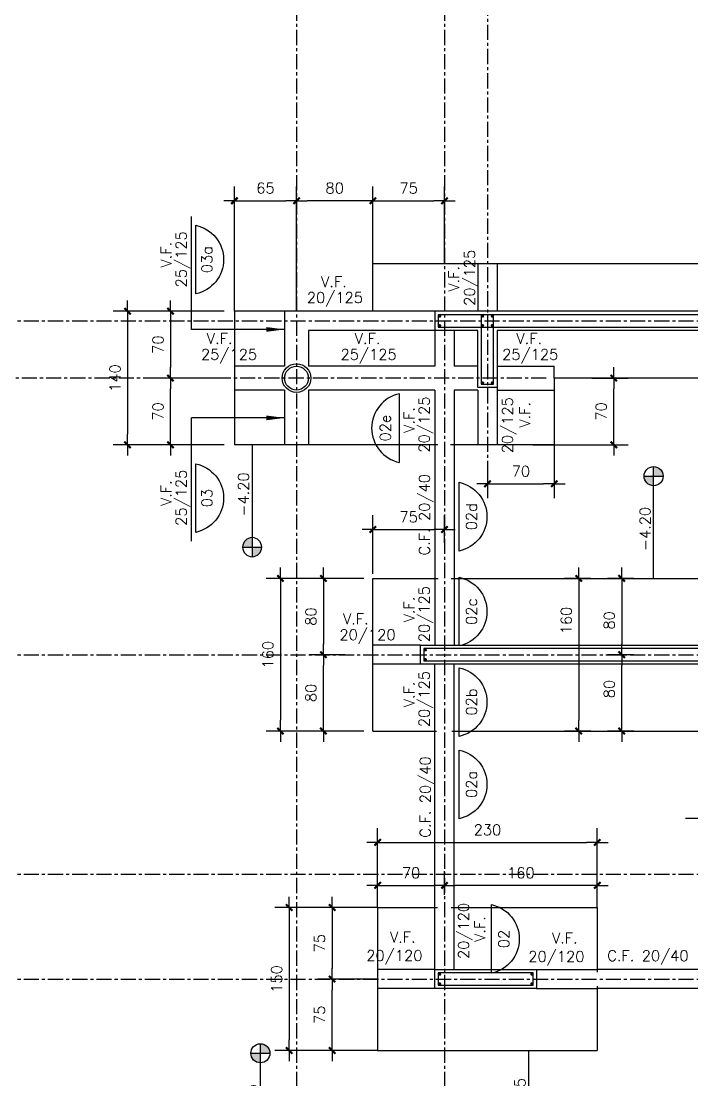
# Model space of a CAD drawing. Header units: millimetres. Extents: x -656655 to -651355, y 91699 to 96737.
# Drawn here: x -655953 to -655251, y 94932 to 96042 of the extents above; entities that cross this region are included whole.
import ezdxf
from ezdxf.enums import TextEntityAlignment as Align

# ---------------------------------------------------------------- set-up
doc = ezdxf.new("R2010")
doc.units = ezdxf.units.MM
doc.header["$LTSCALE"] = 0.5
doc.linetypes.add('CENTER', pattern=[50.8, 31.75, -6.35, 6.35, -6.35])
for name, color, linetype in [('COTAS', 2, 'Continuous'), ('EJES', 1, 'CENTER'), ('FUNDACIONES', 6, 'Continuous'), ('MALLA', 1, 'Continuous'), ('MUROS', 5, 'Continuous'), ('TEXTOS1', 9, 'Continuous'), ('VIGAS', 3, 'Continuous')]:
    doc.layers.add(name, color=color, linetype=linetype)
doc.styles.add('ROMANS', font='romans')
doc.dimstyles.new('ING-50', dxfattribs={"dimscale": 5, "dimtxt": 2.25, "dimasz": 2.25, "dimexe": 3, "dimexo": 0, "dimgap": 1.5, "dimtad": 1, "dimdec": 1, "dimzin": 12, "dimdsep": 46, "dimtxsty": 'ROMANS', "dimblk1": 'TICK1', "dimblk2": 'TICK1', "dimsah": 1, "dimcen": 0.09, "dimclrd": 2, "dimclre": 1, "dimclrt": 3, "dimadec": 1, "dimazin": 3, "dimtfac": 1, "dimtdec": 1, "dimtix": 1, "dimtmove": 2, "dimatfit": 3, "dimfxl": 3, "dimtolj": 1, "dimtzin": 12, "dimarcsym": 0})

# ---------------------------------------------------------------- blocks, each defined once
blk = doc.blocks.new('TICK1')
at = {"color": 2}
for points in [[(0, 0), (-1, 0)], [(0, 0), (1, 0)]]:
    blk.add_lwpolyline(points, dxfattribs=at)
at = {"color": 2, "const_width": 0.2}
blk.add_lwpolyline([(-0.3, -0.3), (0.3, 0.3)], dxfattribs=at)
blk = doc.blocks.new('*D242')
at = {"layer": 'COTAS', "color": 1, "lineweight": -2, "ltscale": 0.5}
for p, q in [((-655579.7, 95112.5), (-655579.7, 95195.7)), ((-655349.7, 95112.5), (-655349.7, 95195.7))]:
    blk.add_line(p, q, dxfattribs=at)
at = {"layer": 'COTAS', "color": 2, "lineweight": -2, "ltscale": 0.5}
blk.add_line((-655568.5, 95180.7), (-655361, 95180.7), dxfattribs=at)
at = {"layer": 'Defpoints', "color": 0, "ltscale": 0.5}
for p in [(-655349.7, 95180.7), (-655579.7, 95112.5), (-655349.7, 95112.5)]:
    blk.add_point(p, dxfattribs=at)
at = {"layer": 'COTAS', "color": 2, "lineweight": -2, "ltscale": 0.5, "xscale": 11.25, "yscale": 11.25, "zscale": 11.25, "rotation": 180}
blk.add_blockref('TICK1', (-655579.7, 95180.7), dxfattribs=at)
at = {"layer": 'COTAS', "color": 2, "lineweight": -2, "ltscale": 0.5, "xscale": 11.25, "yscale": 11.25, "zscale": 11.25}
blk.add_blockref('TICK1', (-655349.7, 95180.7), dxfattribs=at)
at = {"layer": 'COTAS', "color": 3, "ltscale": 0.5, "insert": (-655464.7, 95193.8), "char_height": 11.25, "attachment_point": 5, "style": 'ROMANS'}
blk.add_mtext('\\A1;230', dxfattribs=at)
blk = doc.blocks.new('*D243')
at = {"layer": 'COTAS', "color": 1, "lineweight": -2, "ltscale": 0.5}
for p, q in [((-655579.7, 95112.5), (-655579.7, 95150.7)), ((-655509.7, 95125.7), (-655509.7, 95150.7))]:
    blk.add_line(p, q, dxfattribs=at)
at = {"layer": 'COTAS', "color": 2, "lineweight": -2, "ltscale": 0.5}
blk.add_line((-655568.5, 95135.7), (-655521, 95135.7), dxfattribs=at)
at = {"layer": 'Defpoints', "color": 0, "ltscale": 0.5}
for p in [(-655509.7, 95135.7), (-655509.7, 95125.7), (-655579.7, 95112.5)]:
    blk.add_point(p, dxfattribs=at)
at = {"layer": 'COTAS', "color": 2, "lineweight": -2, "ltscale": 0.5, "xscale": 11.25, "yscale": 11.25, "zscale": 11.25, "rotation": 180}
blk.add_blockref('TICK1', (-655579.7, 95135.7), dxfattribs=at)
at = {"layer": 'COTAS', "color": 2, "lineweight": -2, "ltscale": 0.5, "xscale": 11.25, "yscale": 11.25, "zscale": 11.25}
blk.add_blockref('TICK1', (-655509.7, 95135.7), dxfattribs=at)
at = {"layer": 'COTAS', "color": 3, "ltscale": 0.5, "insert": (-655544.7, 95148.8), "char_height": 11.25, "attachment_point": 5, "style": 'ROMANS'}
blk.add_mtext('\\A1;70', dxfattribs=at)
blk = doc.blocks.new('*D102')
at = {"layer": 'COTAS', "color": 1, "lineweight": -2, "ltscale": 0.5}
for p, q in [((-655509.7, 95125.7), (-655509.7, 95150.7)), ((-655349.7, 95112.5), (-655349.7, 95150.7))]:
    blk.add_line(p, q, dxfattribs=at)
at = {"layer": 'COTAS', "color": 2, "lineweight": -2, "ltscale": 0.5}
blk.add_line((-655361, 95135.7), (-655498.5, 95135.7), dxfattribs=at)
at = {"layer": 'Defpoints', "color": 0, "ltscale": 0.5}
for p in [(-655509.7, 95135.7), (-655509.7, 95125.7), (-655349.7, 95112.5)]:
    blk.add_point(p, dxfattribs=at)
at = {"layer": 'COTAS', "color": 2, "lineweight": -2, "ltscale": 0.5, "xscale": 11.25, "yscale": 11.25, "zscale": 11.25, "rotation": 180}
blk.add_blockref('TICK1', (-655509.7, 95135.7), dxfattribs=at)
at = {"layer": 'COTAS', "color": 2, "lineweight": -2, "ltscale": 0.5, "xscale": 11.25, "yscale": 11.25, "zscale": 11.25}
blk.add_blockref('TICK1', (-655349.7, 95135.7), dxfattribs=at)
at = {"layer": 'COTAS', "color": 3, "ltscale": 0.5, "insert": (-655429.7, 95148.8), "char_height": 11.25, "attachment_point": 5, "style": 'ROMANS'}
blk.add_mtext('\\A1;160', dxfattribs=at)
blk = doc.blocks.new('*D244')
at = {"layer": 'COTAS', "color": 1, "lineweight": -2, "ltscale": 0.5}
for p, q in [((-655579.7, 95037.5), (-655642.4, 95037.5)), ((-655579.7, 94962.5), (-655642.4, 94962.5))]:
    blk.add_line(p, q, dxfattribs=at)
at = {"layer": 'COTAS', "color": 2, "lineweight": -2, "ltscale": 0.5}
blk.add_line((-655627.4, 94973.7), (-655627.4, 95026.2), dxfattribs=at)
at = {"layer": 'Defpoints', "color": 0, "ltscale": 0.5}
for p in [(-655627.4, 95037.5), (-655579.7, 95037.5), (-655579.7, 94962.5)]:
    blk.add_point(p, dxfattribs=at)
at = {"layer": 'COTAS', "color": 2, "lineweight": -2, "ltscale": 0.5, "xscale": 11.25, "yscale": 11.25, "zscale": 11.25}
for p, rotation in [((-655627.4, 95037.5), 90), ((-655627.4, 94962.5), 270)]:
    blk.add_blockref('TICK1', p, dxfattribs=dict(at, rotation=rotation))
at = {"layer": 'COTAS', "color": 3, "ltscale": 0.5, "insert": (-655640.5, 95000), "char_height": 11.25, "attachment_point": 5, "rotation": 90, "style": 'ROMANS'}
blk.add_mtext('\\A1;75', dxfattribs=at)
blk = doc.blocks.new('*D103')
at = {"layer": 'COTAS', "color": 1, "lineweight": -2, "ltscale": 0.5}
for p, q in [((-655579.7, 95112.5), (-655642.4, 95112.5)), ((-655579.7, 95037.5), (-655642.4, 95037.5))]:
    blk.add_line(p, q, dxfattribs=at)
at = {"layer": 'COTAS', "color": 2, "lineweight": -2, "ltscale": 0.5}
blk.add_line((-655627.4, 95101.2), (-655627.4, 95048.7), dxfattribs=at)
at = {"layer": 'Defpoints', "color": 0, "ltscale": 0.5}
for p in [(-655579.7, 95112.5), (-655627.4, 95037.5), (-655579.7, 95037.5)]:
    blk.add_point(p, dxfattribs=at)
at = {"layer": 'COTAS', "color": 2, "lineweight": -2, "ltscale": 0.5, "xscale": 11.25, "yscale": 11.25, "zscale": 11.25}
for p, rotation in [((-655627.4, 95112.5), 90), ((-655627.4, 95037.5), 270)]:
    blk.add_blockref('TICK1', p, dxfattribs=dict(at, rotation=rotation))
at = {"layer": 'COTAS', "color": 3, "ltscale": 0.5, "insert": (-655640.5, 95075), "char_height": 11.25, "attachment_point": 5, "rotation": 90, "style": 'ROMANS'}
blk.add_mtext('\\A1;75', dxfattribs=at)
blk = doc.blocks.new('*D104')
at = {"layer": 'COTAS', "color": 1, "lineweight": -2, "ltscale": 0.5}
for p, q in [((-655579.7, 95112.5), (-655687.4, 95112.5)), ((-655579.7, 94962.5), (-655687.4, 94962.5))]:
    blk.add_line(p, q, dxfattribs=at)
at = {"layer": 'COTAS', "color": 2, "lineweight": -2, "ltscale": 0.5}
blk.add_line((-655672.4, 95101.2), (-655672.4, 94973.7), dxfattribs=at)
at = {"layer": 'Defpoints', "color": 0, "ltscale": 0.5}
for p in [(-655579.7, 95112.5), (-655672.4, 94962.5), (-655579.7, 94962.5)]:
    blk.add_point(p, dxfattribs=at)
at = {"layer": 'COTAS', "color": 2, "lineweight": -2, "ltscale": 0.5, "xscale": 11.25, "yscale": 11.25, "zscale": 11.25}
for p, rotation in [((-655672.4, 95112.5), 90), ((-655672.4, 94962.5), 270)]:
    blk.add_blockref('TICK1', p, dxfattribs=dict(at, rotation=rotation))
at = {"layer": 'COTAS', "color": 3, "ltscale": 0.5, "insert": (-655685.5, 95037.5), "char_height": 11.25, "attachment_point": 5, "rotation": 90, "style": 'ROMANS'}
blk.add_mtext('\\A1;150', dxfattribs=at)
blk = doc.blocks.new('*D105')
at = {"layer": 'COTAS', "color": 1, "lineweight": -2, "ltscale": 0.5}
for p, q in [((-655594.1, 95457.5), (-655651.5, 95457.5)), ((-655614.1, 95377.5), (-655651.5, 95377.5))]:
    blk.add_line(p, q, dxfattribs=at)
at = {"layer": 'COTAS', "color": 2, "lineweight": -2, "ltscale": 0.5}
blk.add_line((-655636.5, 95446.2), (-655636.5, 95388.7), dxfattribs=at)
at = {"layer": 'Defpoints', "color": 0, "ltscale": 0.5}
for p in [(-655594.1, 95457.5), (-655636.5, 95377.5), (-655614.1, 95377.5)]:
    blk.add_point(p, dxfattribs=at)
at = {"layer": 'COTAS', "color": 2, "lineweight": -2, "ltscale": 0.5, "xscale": 11.25, "yscale": 11.25, "zscale": 11.25}
for p, rotation in [((-655636.5, 95457.5), 90), ((-655636.5, 95377.5), 270)]:
    blk.add_blockref('TICK1', p, dxfattribs=dict(at, rotation=rotation))
at = {"layer": 'COTAS', "color": 3, "ltscale": 0.5, "insert": (-655649.6, 95417.5), "char_height": 11.25, "attachment_point": 5, "rotation": 90, "style": 'ROMANS'}
blk.add_mtext('\\A1;80', dxfattribs=at)
blk = doc.blocks.new('*D106')
at = {"layer": 'COTAS', "color": 1, "lineweight": -2, "ltscale": 0.5}
for p, q in [((-655614.1, 95377.5), (-655651.5, 95377.5)), ((-655594.1, 95297.5), (-655651.5, 95297.5))]:
    blk.add_line(p, q, dxfattribs=at)
at = {"layer": 'COTAS', "color": 2, "lineweight": -2, "ltscale": 0.5}
blk.add_line((-655636.5, 95308.7), (-655636.5, 95366.2), dxfattribs=at)
at = {"layer": 'Defpoints', "color": 0, "ltscale": 0.5}
for p in [(-655636.5, 95377.5), (-655614.1, 95377.5), (-655594.1, 95297.5)]:
    blk.add_point(p, dxfattribs=at)
at = {"layer": 'COTAS', "color": 2, "lineweight": -2, "ltscale": 0.5, "xscale": 11.25, "yscale": 11.25, "zscale": 11.25}
for p, rotation in [((-655636.5, 95377.5), 90), ((-655636.5, 95297.5), 270)]:
    blk.add_blockref('TICK1', p, dxfattribs=dict(at, rotation=rotation))
at = {"layer": 'COTAS', "color": 3, "ltscale": 0.5, "insert": (-655649.6, 95337.5), "char_height": 11.25, "attachment_point": 5, "rotation": 90, "style": 'ROMANS'}
blk.add_mtext('\\A1;80', dxfattribs=at)
blk = doc.blocks.new('*D107')
at = {"layer": 'COTAS', "color": 1, "lineweight": -2, "ltscale": 0.5}
for p, q in [((-655594.1, 95457.5), (-655696.5, 95457.5)), ((-655594.1, 95297.5), (-655696.5, 95297.5))]:
    blk.add_line(p, q, dxfattribs=at)
at = {"layer": 'COTAS', "color": 2, "lineweight": -2, "ltscale": 0.5}
blk.add_line((-655681.5, 95446.2), (-655681.5, 95308.7), dxfattribs=at)
at = {"layer": 'Defpoints', "color": 0, "ltscale": 0.5}
for p in [(-655594.1, 95457.5), (-655681.5, 95297.5), (-655594.1, 95297.5)]:
    blk.add_point(p, dxfattribs=at)
at = {"layer": 'COTAS', "color": 2, "lineweight": -2, "ltscale": 0.5, "xscale": 11.25, "yscale": 11.25, "zscale": 11.25}
for p, rotation in [((-655681.5, 95457.5), 90), ((-655681.5, 95297.5), 270)]:
    blk.add_blockref('TICK1', p, dxfattribs=dict(at, rotation=rotation))
at = {"layer": 'COTAS', "color": 3, "ltscale": 0.5, "insert": (-655694.6, 95377.5), "char_height": 11.25, "attachment_point": 5, "rotation": 90, "style": 'ROMANS'}
blk.add_mtext('\\A1;160', dxfattribs=at)
blk = doc.blocks.new('*D108')
at = {"layer": 'COTAS', "color": 1, "lineweight": -2, "ltscale": 0.5}
for p, q in [((-655584.7, 95462.2), (-655584.7, 95523.7)), ((-655509.7, 95494.8), (-655509.7, 95523.7))]:
    blk.add_line(p, q, dxfattribs=at)
at = {"layer": 'COTAS', "color": 2, "lineweight": -2, "ltscale": 0.5}
blk.add_line((-655573.5, 95508.7), (-655521, 95508.7), dxfattribs=at)
at = {"layer": 'Defpoints', "color": 0, "ltscale": 0.5}
for p in [(-655509.7, 95508.7), (-655509.7, 95494.8), (-655584.7, 95462.2)]:
    blk.add_point(p, dxfattribs=at)
at = {"layer": 'COTAS', "color": 2, "lineweight": -2, "ltscale": 0.5, "xscale": 11.25, "yscale": 11.25, "zscale": 11.25, "rotation": 180}
blk.add_blockref('TICK1', (-655584.7, 95508.7), dxfattribs=at)
at = {"layer": 'COTAS', "color": 2, "lineweight": -2, "ltscale": 0.5, "xscale": 11.25, "yscale": 11.25, "zscale": 11.25}
blk.add_blockref('TICK1', (-655509.7, 95508.7), dxfattribs=at)
at = {"layer": 'COTAS', "color": 3, "ltscale": 0.5, "insert": (-655547.2, 95521.9), "char_height": 11.25, "attachment_point": 5, "style": 'ROMANS'}
blk.add_mtext('\\A1;75', dxfattribs=at)
blk = doc.blocks.new('*D136')
at = {"layer": 'COTAS', "color": 1, "lineweight": -2, "ltscale": 0.5}
for p, q in [((-655740.5, 95667.5), (-655811.7, 95667.5)), ((-655740.5, 95597.5), (-655811.7, 95597.5))]:
    blk.add_line(p, q, dxfattribs=at)
at = {"layer": 'COTAS', "color": 2, "lineweight": -2, "ltscale": 0.5}
blk.add_line((-655796.7, 95608.7), (-655796.7, 95656.2), dxfattribs=at)
at = {"layer": 'Defpoints', "color": 0, "ltscale": 0.5}
for p in [(-655796.7, 95667.5), (-655740.5, 95667.5), (-655740.5, 95597.5)]:
    blk.add_point(p, dxfattribs=at)
at = {"layer": 'COTAS', "color": 2, "lineweight": -2, "ltscale": 0.5, "xscale": 11.25, "yscale": 11.25, "zscale": 11.25}
for p, rotation in [((-655796.7, 95667.5), 90), ((-655796.7, 95597.5), 270)]:
    blk.add_blockref('TICK1', p, dxfattribs=dict(at, rotation=rotation))
at = {"layer": 'COTAS', "color": 3, "ltscale": 0.5, "insert": (-655809.8, 95632.5), "char_height": 11.25, "attachment_point": 5, "rotation": 90, "style": 'ROMANS'}
blk.add_mtext('\\A1;70', dxfattribs=at)
blk = doc.blocks.new('*D137')
at = {"layer": 'COTAS', "color": 1, "lineweight": -2, "ltscale": 0.5}
for p, q in [((-655740.5, 95737.5), (-655811.7, 95737.5)), ((-655740.5, 95667.5), (-655811.7, 95667.5))]:
    blk.add_line(p, q, dxfattribs=at)
at = {"layer": 'COTAS', "color": 2, "lineweight": -2, "ltscale": 0.5}
blk.add_line((-655796.7, 95726.2), (-655796.7, 95678.7), dxfattribs=at)
at = {"layer": 'Defpoints', "color": 0, "ltscale": 0.5}
for p in [(-655740.5, 95737.5), (-655796.7, 95667.5), (-655740.5, 95667.5)]:
    blk.add_point(p, dxfattribs=at)
at = {"layer": 'COTAS', "color": 2, "lineweight": -2, "ltscale": 0.5, "xscale": 11.25, "yscale": 11.25, "zscale": 11.25}
for p, rotation in [((-655796.7, 95737.5), 90), ((-655796.7, 95667.5), 270)]:
    blk.add_blockref('TICK1', p, dxfattribs=dict(at, rotation=rotation))
at = {"layer": 'COTAS', "color": 3, "ltscale": 0.5, "insert": (-655809.8, 95702.5), "char_height": 11.25, "attachment_point": 5, "rotation": 90, "style": 'ROMANS'}
blk.add_mtext('\\A1;70', dxfattribs=at)
blk = doc.blocks.new('*D138')
at = {"layer": 'COTAS', "color": 1, "lineweight": -2, "ltscale": 0.5}
for p, q in [((-655740.5, 95737.5), (-655856.7, 95737.5)), ((-655740.5, 95597.5), (-655856.7, 95597.5))]:
    blk.add_line(p, q, dxfattribs=at)
at = {"layer": 'COTAS', "color": 2, "lineweight": -2, "ltscale": 0.5}
blk.add_line((-655841.7, 95726.2), (-655841.7, 95608.7), dxfattribs=at)
at = {"layer": 'Defpoints', "color": 0, "ltscale": 0.5}
for p in [(-655740.5, 95737.5), (-655841.7, 95597.5), (-655740.5, 95597.5)]:
    blk.add_point(p, dxfattribs=at)
at = {"layer": 'COTAS', "color": 2, "lineweight": -2, "ltscale": 0.5, "xscale": 11.25, "yscale": 11.25, "zscale": 11.25}
for p, rotation in [((-655841.7, 95737.5), 90), ((-655841.7, 95597.5), 270)]:
    blk.add_blockref('TICK1', p, dxfattribs=dict(at, rotation=rotation))
at = {"layer": 'COTAS', "color": 3, "ltscale": 0.5, "insert": (-655854.8, 95667.5), "char_height": 11.25, "attachment_point": 5, "rotation": 90, "style": 'ROMANS'}
blk.add_mtext('\\A1;140', dxfattribs=at)
blk = doc.blocks.new('*D255')
at = {"layer": 'COTAS', "color": 1, "lineweight": -2, "ltscale": 0.5}
for p, q in [((-655729.7, 95737.5), (-655729.7, 95868.4)), ((-655664.7, 95737.5), (-655664.7, 95868.4))]:
    blk.add_line(p, q, dxfattribs=at)
at = {"layer": 'COTAS', "color": 2, "lineweight": -2, "ltscale": 0.5}
blk.add_line((-655718.5, 95853.4), (-655676, 95853.4), dxfattribs=at)
at = {"layer": 'Defpoints', "color": 0, "ltscale": 0.5}
for p in [(-655664.7, 95853.4), (-655729.7, 95737.5), (-655664.7, 95737.5)]:
    blk.add_point(p, dxfattribs=at)
at = {"layer": 'COTAS', "color": 2, "lineweight": -2, "ltscale": 0.5, "xscale": 11.25, "yscale": 11.25, "zscale": 11.25, "rotation": 180}
blk.add_blockref('TICK1', (-655729.7, 95853.4), dxfattribs=at)
at = {"layer": 'COTAS', "color": 2, "lineweight": -2, "ltscale": 0.5, "xscale": 11.25, "yscale": 11.25, "zscale": 11.25}
blk.add_blockref('TICK1', (-655664.7, 95853.4), dxfattribs=at)
at = {"layer": 'COTAS', "color": 3, "ltscale": 0.5, "insert": (-655697.2, 95866.6), "char_height": 11.25, "attachment_point": 5, "style": 'ROMANS'}
blk.add_mtext('\\A1;65', dxfattribs=at)
blk = doc.blocks.new('*D256')
at = {"layer": 'COTAS', "color": 1, "lineweight": -2, "ltscale": 0.5}
for p, q in [((-655584.7, 95787.5), (-655584.7, 95868.4)), ((-655509.7, 95787.5), (-655509.7, 95868.4))]:
    blk.add_line(p, q, dxfattribs=at)
at = {"layer": 'COTAS', "color": 2, "lineweight": -2, "ltscale": 0.5}
blk.add_line((-655573.5, 95853.4), (-655521, 95853.4), dxfattribs=at)
at = {"layer": 'Defpoints', "color": 0, "ltscale": 0.5}
for p in [(-655509.7, 95853.4), (-655584.7, 95787.5), (-655509.7, 95787.5)]:
    blk.add_point(p, dxfattribs=at)
at = {"layer": 'COTAS', "color": 2, "lineweight": -2, "ltscale": 0.5, "xscale": 11.25, "yscale": 11.25, "zscale": 11.25, "rotation": 180}
blk.add_blockref('TICK1', (-655584.7, 95853.4), dxfattribs=at)
at = {"layer": 'COTAS', "color": 2, "lineweight": -2, "ltscale": 0.5, "xscale": 11.25, "yscale": 11.25, "zscale": 11.25}
blk.add_blockref('TICK1', (-655509.7, 95853.4), dxfattribs=at)
at = {"layer": 'COTAS', "color": 3, "ltscale": 0.5, "insert": (-655547.2, 95866.6), "char_height": 11.25, "attachment_point": 5, "style": 'ROMANS'}
blk.add_mtext('\\A1;75', dxfattribs=at)
blk = doc.blocks.new('*D257')
at = {"layer": 'COTAS', "color": 1, "lineweight": -2, "ltscale": 0.5}
for p, q in [((-655394.7, 95597.5), (-655394.7, 95541.7)), ((-655464.7, 95573.9), (-655464.7, 95541.7))]:
    blk.add_line(p, q, dxfattribs=at)
at = {"layer": 'COTAS', "color": 2, "lineweight": -2, "ltscale": 0.5}
blk.add_line((-655453.5, 95556.7), (-655406, 95556.7), dxfattribs=at)
at = {"layer": 'Defpoints', "color": 0, "ltscale": 0.5}
for p in [(-655394.7, 95597.5), (-655464.7, 95573.9), (-655394.7, 95556.7)]:
    blk.add_point(p, dxfattribs=at)
at = {"layer": 'COTAS', "color": 2, "lineweight": -2, "ltscale": 0.5, "xscale": 11.25, "yscale": 11.25, "zscale": 11.25, "rotation": 180}
blk.add_blockref('TICK1', (-655464.7, 95556.7), dxfattribs=at)
at = {"layer": 'COTAS', "color": 2, "lineweight": -2, "ltscale": 0.5, "xscale": 11.25, "yscale": 11.25, "zscale": 11.25}
blk.add_blockref('TICK1', (-655394.7, 95556.7), dxfattribs=at)
at = {"layer": 'COTAS', "color": 3, "ltscale": 0.5, "insert": (-655429.7, 95569.8), "char_height": 11.25, "attachment_point": 5, "style": 'ROMANS'}
blk.add_mtext('\\A1;70', dxfattribs=at)
blk = doc.blocks.new('*D258')
at = {"layer": 'COTAS', "color": 1, "lineweight": -2, "ltscale": 0.5}
for p, q in [((-655355.4, 95667.5), (-655317.4, 95667.5)), ((-655417.3, 95597.5), (-655317.4, 95597.5))]:
    blk.add_line(p, q, dxfattribs=at)
at = {"layer": 'COTAS', "color": 2, "lineweight": -2, "ltscale": 0.5}
blk.add_line((-655332.4, 95608.7), (-655332.4, 95656.2), dxfattribs=at)
at = {"layer": 'Defpoints', "color": 0, "ltscale": 0.5}
for p in [(-655355.4, 95667.5), (-655332.4, 95667.5), (-655417.3, 95597.5)]:
    blk.add_point(p, dxfattribs=at)
at = {"layer": 'COTAS', "color": 2, "lineweight": -2, "ltscale": 0.5, "xscale": 11.25, "yscale": 11.25, "zscale": 11.25}
for p, rotation in [((-655332.4, 95667.5), 90), ((-655332.4, 95597.5), 270)]:
    blk.add_blockref('TICK1', p, dxfattribs=dict(at, rotation=rotation))
at = {"layer": 'COTAS', "color": 3, "ltscale": 0.5, "insert": (-655345.6, 95632.5), "char_height": 11.25, "attachment_point": 5, "rotation": 90, "style": 'ROMANS'}
blk.add_mtext('\\A1;70', dxfattribs=at)
blk = doc.blocks.new('*D139')
at = {"layer": 'COTAS', "color": 1, "lineweight": -2, "ltscale": 0.5}
for p, q in [((-655664.7, 95787.2), (-655664.7, 95868.4)), ((-655584.7, 95787.5), (-655584.7, 95868.4))]:
    blk.add_line(p, q, dxfattribs=at)
at = {"layer": 'COTAS', "color": 2, "lineweight": -2, "ltscale": 0.5}
blk.add_line((-655596, 95853.4), (-655653.5, 95853.4), dxfattribs=at)
at = {"layer": 'Defpoints', "color": 0, "ltscale": 0.5}
for p in [(-655664.7, 95853.4), (-655664.7, 95787.2), (-655584.7, 95787.5)]:
    blk.add_point(p, dxfattribs=at)
at = {"layer": 'COTAS', "color": 2, "lineweight": -2, "ltscale": 0.5, "xscale": 11.25, "yscale": 11.25, "zscale": 11.25, "rotation": 180}
blk.add_blockref('TICK1', (-655664.7, 95853.4), dxfattribs=at)
at = {"layer": 'COTAS', "color": 2, "lineweight": -2, "ltscale": 0.5, "xscale": 11.25, "yscale": 11.25, "zscale": 11.25}
blk.add_blockref('TICK1', (-655584.7, 95853.4), dxfattribs=at)
at = {"layer": 'COTAS', "color": 3, "ltscale": 0.5, "insert": (-655624.7, 95866.6), "char_height": 11.25, "attachment_point": 5, "style": 'ROMANS'}
blk.add_mtext('\\A1;80', dxfattribs=at)
blk = doc.blocks.new('*D193')
at = {"layer": 'COTAS', "color": 1, "lineweight": -2, "ltscale": 0.5}
for p, q in [((-655234.7, 95196), (-655234.7, 95220.9)), ((-655144.7, 95196), (-655144.7, 95220.9))]:
    blk.add_line(p, q, dxfattribs=at)
at = {"layer": 'COTAS', "color": 2, "lineweight": -2, "ltscale": 0.5}
for p, q in [((-655246, 95205.9), (-655257.2, 95205.9)), ((-655234.7, 95205.9), (-655144.7, 95205.9)), ((-655133.5, 95205.9), (-655122.2, 95205.9))]:
    blk.add_line(p, q, dxfattribs=at)
at = {"layer": 'Defpoints', "color": 0, "ltscale": 0.5}
for p in [(-655144.7, 95205.9), (-655234.7, 95196), (-655144.7, 95196)]:
    blk.add_point(p, dxfattribs=at)
at = {"layer": 'COTAS', "color": 2, "lineweight": -2, "ltscale": 0.5, "xscale": 11.25, "yscale": 11.25, "zscale": 11.25}
blk.add_blockref('TICK1', (-655234.7, 95205.9), dxfattribs=at)
at = {"layer": 'COTAS', "color": 2, "lineweight": -2, "ltscale": 0.5, "xscale": 11.25, "yscale": 11.25, "zscale": 11.25, "rotation": 180}
blk.add_blockref('TICK1', (-655144.7, 95205.9), dxfattribs=at)
at = {"layer": 'COTAS', "color": 3, "ltscale": 0.5, "insert": (-655164.6, 95216.8), "char_height": 11.25, "attachment_point": 5, "style": 'ROMANS'}
blk.add_mtext('\\A1;90', dxfattribs=at)
blk = doc.blocks.new('*D196')
at = {"layer": 'COTAS', "color": 1, "lineweight": -2, "ltscale": 0.5}
for p, q in [((-655356.4, 95457.5), (-655384.1, 95457.5)), ((-655356.4, 95297.5), (-655384.1, 95297.5))]:
    blk.add_line(p, q, dxfattribs=at)
at = {"layer": 'COTAS', "color": 2, "lineweight": -2, "ltscale": 0.5}
blk.add_line((-655369.1, 95446.2), (-655369.1, 95308.7), dxfattribs=at)
at = {"layer": 'Defpoints', "color": 0, "ltscale": 0.5}
for p in [(-655356.4, 95457.5), (-655369.1, 95297.5), (-655356.4, 95297.5)]:
    blk.add_point(p, dxfattribs=at)
at = {"layer": 'COTAS', "color": 2, "lineweight": -2, "ltscale": 0.5, "xscale": 11.25, "yscale": 11.25, "zscale": 11.25}
for p, rotation in [((-655369.1, 95457.5), 90), ((-655369.1, 95297.5), 270)]:
    blk.add_blockref('TICK1', p, dxfattribs=dict(at, rotation=rotation))
at = {"layer": 'COTAS', "color": 3, "ltscale": 0.5, "insert": (-655382.2, 95413.4), "char_height": 11.25, "attachment_point": 5, "rotation": 90, "style": 'ROMANS'}
blk.add_mtext('\\A1;160', dxfattribs=at)
blk = doc.blocks.new('*D197')
at = {"layer": 'COTAS', "color": 1, "lineweight": -2, "ltscale": 0.5}
for p, q in [((-655311.4, 95457.5), (-655339.1, 95457.5)), ((-655311.4, 95377.5), (-655339.1, 95377.5))]:
    blk.add_line(p, q, dxfattribs=at)
at = {"layer": 'COTAS', "color": 2, "lineweight": -2, "ltscale": 0.5}
blk.add_line((-655324.1, 95446.2), (-655324.1, 95388.7), dxfattribs=at)
at = {"layer": 'Defpoints', "color": 0, "ltscale": 0.5}
for p in [(-655311.4, 95457.5), (-655324.1, 95377.5), (-655311.4, 95377.5)]:
    blk.add_point(p, dxfattribs=at)
at = {"layer": 'COTAS', "color": 2, "lineweight": -2, "ltscale": 0.5, "xscale": 11.25, "yscale": 11.25, "zscale": 11.25}
for p, rotation in [((-655324.1, 95457.5), 90), ((-655324.1, 95377.5), 270)]:
    blk.add_blockref('TICK1', p, dxfattribs=dict(at, rotation=rotation))
at = {"layer": 'COTAS', "color": 3, "ltscale": 0.5, "insert": (-655337.2, 95413.4), "char_height": 11.25, "attachment_point": 5, "rotation": 90, "style": 'ROMANS'}
blk.add_mtext('\\A1;80', dxfattribs=at)
blk = doc.blocks.new('*D198')
at = {"layer": 'COTAS', "color": 1, "lineweight": -2, "ltscale": 0.5}
for p, q in [((-655311.4, 95377.5), (-655339.1, 95377.5)), ((-655311.4, 95297.5), (-655339.1, 95297.5))]:
    blk.add_line(p, q, dxfattribs=at)
at = {"layer": 'COTAS', "color": 2, "lineweight": -2, "ltscale": 0.5}
blk.add_line((-655324.1, 95308.7), (-655324.1, 95366.2), dxfattribs=at)
at = {"layer": 'Defpoints', "color": 0, "ltscale": 0.5}
for p in [(-655324.1, 95377.5), (-655311.4, 95377.5), (-655311.4, 95297.5)]:
    blk.add_point(p, dxfattribs=at)
at = {"layer": 'COTAS', "color": 2, "lineweight": -2, "ltscale": 0.5, "xscale": 11.25, "yscale": 11.25, "zscale": 11.25}
for p, rotation in [((-655324.1, 95377.5), 90), ((-655324.1, 95297.5), 270)]:
    blk.add_blockref('TICK1', p, dxfattribs=dict(at, rotation=rotation))
at = {"layer": 'COTAS', "color": 3, "ltscale": 0.5, "insert": (-655337.2, 95341.5), "char_height": 11.25, "attachment_point": 5, "rotation": 90, "style": 'ROMANS'}
blk.add_mtext('\\A1;80', dxfattribs=at)
blk = doc.blocks.new('nivel-f')
at = {"linetype": 'Continuous'}
h = blk.add_hatch(color=1, dxfattribs=at)
h.paths.add_polyline_path([(90.5, 0), (90.5, 10, 0.414214), (80.5, 0)])
h.paths.add_polyline_path([(90.5, -10, 0.414214), (100.5, 0), (90.5, 0)])
at = {"color": 3}
for p, q in [((-16.7, 0), (100.5, 0)), ((90.5, 10), (90.5, -10))]:
    blk.add_line(p, q, dxfattribs=at)
blk.add_circle((90.5, 0), 10, dxfattribs=at)
at = {"color": 3, "style": 'ROMANS'}
blk.add_attdef('NIVEL', text='', height=11.2, dxfattribs=at).set_placement((35.2, 3.4), align=Align.CENTER)
blk = doc.blocks.new('FLECHA')
at = {"layer": 'TEXTOS1', "color": 2}
blk.add_lwpolyline([(0, 0, 0, 5, 0), (19.2, 0, 5, 5, 0)], format="xyseb", dxfattribs=at)

msp = doc.modelspace()

# ---------------------------------------------------------------- linework, layer by layer
at = {"layer": 'EJES'}
for p, q in [((-655664.71467612, 96667.4598492), (-655664.71467612, 93007.45227206)), ((-655509.71467612, 96667.4598492), (-655509.71467612, 93007.45227206)), ((-656585.41238582, 95727.45227212), (-653147.2146825, 95727.45227212)), ((-655403.15311939, 95667.45227213), (-656565.41238582, 95667.45227213)), ((-656585.41238582, 95377.45224721), (-653147.2146825, 95377.45224721)), ((-656585.41238582, 95147.45226342), (-653147.2146825, 95147.45226342)), ((-656585.41238582, 95037.45227212), (-653167.21363404, 95037.45227212))]:
    msp.add_line(p, q, dxfattribs=at)
msp.add_lwpolyline([(-655414.71416495, 96667.4598492), (-655414.71416495, 96647.4598492), (-655464.71416495, 96647.4598492), (-655464.71416495, 95557.91162013)], dxfattribs=at)
at = {"layer": 'FUNDACIONES', "ltscale": 0.15}
for p, q in [((-655584.71469264, 95787.45227212), (-654749.71467631, 95787.45227212)), ((-655584.71469264, 95737.45226459), (-655584.71469264, 95787.45227212)), ((-655729.71467612, 95737.45226459), (-655729.71467612, 95597.45227967)), ((-655584.71469264, 95737.45226459), (-655729.71467612, 95737.45226459)), ((-655394.71416495, 95667.45227212), (-655394.71416495, 95597.45227967)), ((-655199.71462713, 95667.45227212), (-655394.71416495, 95667.45227212)), ((-655516.75890182, 95597.45227967), (-655729.71467612, 95597.45227967)), ((-655394.71416495, 95597.45227967), (-655503.29310545, 95597.45227967)), ((-655584.71469264, 95297.45224721), (-655584.71469264, 95457.45224721)), ((-655584.71469264, 95457.45224721), (-655516.35774841, 95457.45224721)), ((-655502.75413935, 95457.45224721), (-655199.71471627, 95457.45224721)), ((-655584.71469264, 95297.45224721), (-655517.93002906, 95297.45224721)), ((-655502.143414, 95297.45224721), (-655234.71469271, 95297.45224721)), ((-655579.748525, 95112.45227212), (-655517.18524813, 95112.45227212)), ((-655579.748525, 95112.45227212), (-655579.748525, 94962.45227212)), ((-655502.87597263, 95112.45227212), (-655349.748525, 95112.45227212)), ((-655349.748525, 95112.45227212), (-655349.748525, 95044.67406491)), ((-655349.748525, 95029.99553113), (-655349.748525, 94962.45227212)), ((-655579.748525, 94962.45227212), (-655349.748525, 94962.45227212))]:
    msp.add_line(p, q, dxfattribs=at)
at = {"layer": 'MALLA', "ltscale": 0.5}
for p, q in [((-653893.21468314, 95733.9522721), (-655516.21467612, 95733.9522721)), ((-655516.21467612, 95733.9522721), (-655516.21467612, 95720.95226462)), ((-655471.21416495, 95733.95227963), (-655471.21416495, 95660.95227213)), ((-655458.21416495, 95660.95227213), (-655458.21416495, 95733.95227963)), ((-655516.21467612, 95720.95226462), (-654605.71467412, 95720.95226462)), ((-655471.21416495, 95660.95227213), (-655458.21416495, 95660.95227213)), ((-655531.21469264, 95383.95227211), (-655531.21469264, 95370.952271)), ((-654975.71467796, 95383.95227211), (-655531.21469264, 95383.95227211)), ((-655531.21469264, 95370.952271), (-654975.71467796, 95370.952271)), ((-655516.21467612, 95043.95227212), (-655516.21467612, 95030.95227212)), ((-655416.68237388, 95043.95227212), (-655516.21467612, 95043.95227212)), ((-655416.68237388, 95030.95227212), (-655416.68237388, 95043.95227212)), ((-655516.21467612, 95030.95227212), (-655416.68237388, 95030.95227212))]:
    msp.add_line(p, q, dxfattribs=at)
at = {"layer": 'MALLA', "ltscale": 0.5, "const_width": 1.5}
for points in [[(-655515.37368586, 95732.36128184, 1), (-655513.87368586, 95732.36128184, 1)], [(-655470.3731747, 95732.36128938, 1), (-655468.8731747, 95732.36128938, 1)], [(-655460.55515521, 95732.36128938, 1), (-655459.05515521, 95732.36128938, 1)], [(-655515.37368586, 95722.54325487, 1), (-655513.87368586, 95722.54325487, 1)], [(-655470.3731747, 95722.55893403, 1), (-655468.8731747, 95722.55893403, 1)], [(-655460.55515521, 95722.55893403, 1), (-655459.05515521, 95722.55893403, 1)], [(-655470.3731747, 95662.54326238, 1), (-655468.8731747, 95662.54326238, 1)], [(-655460.55515521, 95662.54326238, 1), (-655459.05515521, 95662.54326238, 1)], [(-655530.37370238, 95382.36128185, 1), (-655528.87370238, 95382.36128185, 1)], [(-655530.37370238, 95372.54326126, 1), (-655528.87370238, 95372.54326126, 1)], [(-655515.37368586, 95042.36128187, 1), (-655513.87368586, 95042.36128187, 1)], [(-655419.02336413, 95042.36128187, 1), (-655417.52336413, 95042.36128187, 1)], [(-655515.37368586, 95032.54326238, 1), (-655513.87368586, 95032.54326238, 1)], [(-655419.02336413, 95032.54326238, 1), (-655417.52336413, 95032.54326238, 1)]]:
    msp.add_lwpolyline(points, format="xyb", close=True, dxfattribs=at)
at = {"layer": 'MALLA', "ltscale": 0.5}
msp.add_circle((-655664.71467612, 95667.45227213), 12.5, dxfattribs=at)
at = {"layer": 'MUROS'}
msp.add_line((-654699.71467636, 95737.45226458), (-655519.71467612, 95737.45226459), dxfattribs=at)
at = {"layer": 'MUROS', "ltscale": 0.15}
for p, q in [((-655519.71467612, 95737.45226459), (-655519.71467612, 95717.45226462)), ((-655474.71416495, 95717.45226462), (-655519.71467612, 95717.45226462)), ((-655474.71416495, 95657.45227213), (-655474.71416495, 95717.45226462)), ((-655199.71467612, 95717.45226462), (-655454.71416495, 95717.45226462)), ((-655454.71416495, 95717.45226462), (-655454.71416495, 95657.45227213)), ((-655454.71416495, 95657.45227213), (-655474.71416495, 95657.45227213))]:
    msp.add_line(p, q, dxfattribs=at)
at = {"layer": 'MUROS', "ltscale": 0.5}
for p, q in [((-655534.71469264, 95387.45227211), (-654972.21467813, 95387.45227211)), ((-655534.71469264, 95367.452271), (-655534.71469264, 95387.45227211)), ((-654987.21467792, 95367.452271), (-655534.71469264, 95367.452271)), ((-655519.71467612, 95047.45227212), (-655413.18237388, 95047.45227212)), ((-655519.71467612, 95027.45227212), (-655519.71467612, 95047.45227212)), ((-655413.18237388, 95047.45227212), (-655413.18237388, 95027.45227212)), ((-655413.18237388, 95027.45227212), (-655519.71467612, 95027.45227212))]:
    msp.add_line(p, q, dxfattribs=at)
msp.add_circle((-655664.71467612, 95667.45227213), 15, dxfattribs=at)
at = {"layer": 'TEXTOS1', "color": 1, "ltscale": 0.5}
for p, q in [((-655774.73793584, 95718.46563478), (-655774.73793584, 95837.00773568)), ((-655677.21467612, 95718.46563478), (-655774.73793584, 95718.46563478)), ((-655774.73793584, 95496.37327093), (-655774.73793584, 95625.74257732)), ((-655677.21467612, 95625.74257732), (-655774.73793584, 95625.74257732))]:
    msp.add_line(p, q, dxfattribs=at)
at = {"layer": 'TEXTOS1', "color": 3}
for points in [[(-655770.25259679, 95755.70837361), (-655770.25259679, 95827.70837361, -0.8096364183)], [(-655556.87986154, 95579.02900234), (-655556.87986154, 95651.02900234, 0.8096364183)], [(-655770.25259679, 95505.75363728), (-655770.25259679, 95577.75363728, -0.8096364183)], [(-655494.38743053, 95486.19285182), (-655494.38743053, 95558.19285182, -0.8096364183)], [(-655494.38743053, 95386.70473258), (-655494.38743053, 95458.70473258, -0.8096364183)], [(-655494.38743053, 95291.87290732), (-655494.38743053, 95363.87290732, -0.8096364183)], [(-655494.38743053, 95205.54024128), (-655494.38743053, 95277.54024128, -0.8096364183)], [(-655460.51744593, 95043.49054951), (-655460.51744593, 95115.49054951, -0.8096364183)]]:
    msp.add_lwpolyline(points, format="xyb", close=True, dxfattribs=at)
at = {"layer": 'VIGAS', "ltscale": 0.5}
for p, q in [((-655474.71416495, 95787.45227212), (-655474.71416495, 95737.45226459)), ((-655454.71416495, 95787.45227212), (-655454.71416495, 95737.45226459)), ((-655677.21467612, 95737.45226459), (-655677.21467612, 95679.95227213)), ((-655519.71467612, 95737.45226459), (-655584.71469264, 95737.45226459)), ((-655652.21467612, 95717.45226462), (-655652.21467612, 95679.95227213)), ((-655519.71467612, 95717.45226462), (-655652.21467612, 95717.45226462)), ((-655519.71467612, 95717.45226462), (-655519.71467612, 95679.95227213)), ((-655499.71467612, 95717.45226462), (-655499.71467612, 95679.95227213)), ((-655677.21467612, 95679.95227213), (-655729.71467612, 95679.95227213)), ((-655519.71467612, 95679.95227213), (-655652.21467612, 95679.95227213)), ((-655474.71416495, 95679.95227213), (-655499.71467612, 95679.95227213)), ((-655454.71416495, 95679.95227213), (-655394.71416495, 95679.95227213)), ((-655394.71416495, 95667.45227212), (-655394.71416495, 95679.95227213)), ((-655677.21467612, 95654.95227213), (-655729.71467612, 95654.95227213)), ((-655677.21467612, 95654.95227213), (-655677.21467612, 95597.45227967)), ((-655652.21467612, 95654.95227213), (-655652.21467612, 95597.45227967)), ((-655519.71467612, 95654.95227213), (-655652.21467612, 95654.95227213)), ((-655519.71467612, 95654.95227213), (-655519.71467612, 95387.45222342)), ((-655474.71416495, 95654.95227213), (-655499.71467612, 95654.95227213)), ((-655499.71467612, 95654.95227213), (-655499.71467612, 95387.45222342)), ((-655474.71416495, 95654.95227213), (-655474.71416495, 95597.45227967)), ((-655454.71416495, 95657.45227213), (-655454.71416495, 95597.45227967)), ((-655454.71416495, 95654.95227213), (-655394.71416495, 95654.95227213)), ((-655534.71469264, 95387.45227211), (-655584.71469264, 95387.45227211)), ((-655534.71469264, 95367.452271), (-655584.71469264, 95367.452271)), ((-655519.71467612, 95047.45227212), (-655519.71467612, 95367.452271)), ((-655499.71467612, 95047.45227212), (-655499.71467612, 95367.452271)), ((-655519.71467612, 95047.45227212), (-655579.748525, 95047.45227212)), ((-655413.18237388, 95047.45227212), (-655349.748525, 95047.45227212)), ((-655199.7147122, 95047.45225775), (-655349.748525, 95047.45225947)), ((-655519.71467612, 95027.45227102), (-655579.748525, 95027.45227102)), ((-655413.18237388, 95027.45227102), (-655349.748525, 95027.45227102)), ((-655199.71467612, 95027.45227338), (-655349.748525, 95027.45226964))]:
    msp.add_line(p, q, dxfattribs=at)

# ---------------------------------------------------------------- block references
at = {"ltscale": 0.5}
ref = msp.add_blockref('nivel-f', (-655711.15674368, 95580.74848688), dxfattribs=dict(at, xscale=-1, rotation=90))
ref.add_attrib('NIVEL', '-4.20', dxfattribs={"color": 3, "height": 11.25, "rotation": 90, "style": 'ROMANS'}).set_placement((-655714.59866609, 95545.53427225), align=Align.CENTER)
at = {"ltscale": 0.5, "rotation": 90}
for p, values in [((-655290.68204002, 95474.15604), {'NIVEL': '-4.20'}), ((-655702.5596683, 94869.15606492), {'NIVEL': '-4.15'})]:
    msp.add_blockref('nivel-f', p, dxfattribs=at).add_auto_attribs(values)
at = {"ltscale": 0.5}
ref = msp.add_blockref('nivel-f', (-655421.56977526, 94945.74847933), dxfattribs=dict(at, xscale=-1, rotation=90))
ref.add_attrib('NIVEL', '-4.15', dxfattribs={"color": 3, "height": 11.25, "rotation": 90, "style": 'ROMANS'}).set_placement((-655425.01169768, 94910.53426471), align=Align.CENTER)
at = {"layer": 'TEXTOS1', "color": 1, "ltscale": 0.5, "rotation": 180}
for p in [(-655677.21467612, 95718.46563478), (-655677.21467612, 95625.74257732)]:
    msp.add_blockref('FLECHA', p, dxfattribs=at)

# ---------------------------------------------------------------- texts
at = {"layer": 'TEXTOS1', "style": 'ROMANS'}
for s, p in [('25/125', (-655779.88753188, 95762.52159076)), ('V.F.', (-655795.68822054, 95783.23488918)), ('20/125', (-655477.76734957, 95743.14950395)), ('V.F.', (-655494.35869632, 95758.00551388)), ('20/125', (-655525.37879645, 95589.3298963)), ('20/125', (-655438.17499548, 95588.57852715)), ('V.F.', (-655541.17948511, 95610.04319472)), ('V.F.', (-655420.00784617, 95615.38820467)), ('25/125', (-655779.88753188, 95512.56685443)), ('C.F. 20/40', (-655525.10598893, 95481.50159887)), ('V.F.', (-655795.68822054, 95533.28015285)), ('20/125', (-655525.37879645, 95390.58408642)), ('V.F.', (-655541.17948511, 95411.29738484)), ('20/125', (-655525.37879645, 95301.60041724)), ('V.F.', (-655541.17948511, 95322.31371565)), ('C.F. 20/40', (-655524.22967794, 95185.61231406)), ('20/120', (-655484.10625, 95058.50171077)), ('V.F.', (-655467.12840873, 95076.32430052))]:
    msp.add_text(s, height=11.25, rotation=90, dxfattribs=at).set_placement(p)
for s, p in [('03a', (-655752.90754238, 95791.68110431)), ('02e', (-655566.05854979, 95615.00173304)), ('03', (-655752.90754238, 95541.72636798)), ('02d', (-655475.78017941, 95522.16558252)), ('02c', (-655475.78017941, 95422.67746328)), ('02b', (-655475.78017941, 95327.84563802)), ('02a', (-655475.78017941, 95241.51297198)), ('02', (-655441.91019481, 95079.46328021))]:
    msp.add_text(s, height=11.25, rotation=90, dxfattribs=at).set_placement(p, align=Align.CENTER)
for s, p in [('V.F.', (-655639.02687047, 95762.85390013)), ('20/125', (-655653.88288039, 95746.26255337)), ('V.F.', (-655758.70809286, 95703.21001092)), ('V.F.', (-655603.72793327, 95703.21001092)), ('V.F.', (-655434.46451734, 95703.21001092)), ('25/125', (-655764.73917992, 95686.61866416)), ('25/125', (-655618.5839432, 95686.61866416)), ('25/125', (-655449.32052726, 95686.61866416)), ('V.F.', (-655616.07398594, 95409.37425355)), ('20/120', (-655619.7983006, 95392.78290679)), ('V.F.', (-655566.87601736, 95075.74170272)), ('V.F.', (-655397.2086107, 95074.76711186)), ('20/120', (-655591.60307475, 95056.45213928)), ('20/120', (-655421.93566809, 95055.47754843)), ('C.F. 20/40', (-655339.29761399, 95056.31259957))]:
    msp.add_text(s, height=11.25, dxfattribs=at).set_placement(p)

# ---------------------------------------------------------------- dimensions: what is measured, and where the dimension line sits
at = {"layer": 'COTAS', "ltscale": 0.5}
for base, p1, p2, picture, middle in [((-655664.71467612, 95853.4483401), (-655729.71467612, 95737.45226459), (-655664.71467612, 95737.45226459), '*D255', (-655697.21467612, 95866.5733401)), ((-655509.71467612, 95853.4483401), (-655584.71469264, 95787.45227212), (-655509.71467612, 95787.45227212), '*D256', (-655547.21468438, 95866.5733401)), ((-655394.71416495, 95556.65260701), (-655464.71416495, 95573.85695796), (-655394.71416495, 95597.45227967), '*D257', (-655429.71416495, 95569.77760701)), ((-655509.71467612, 95508.7302421), (-655584.71469264, 95462.21666214), (-655509.71467612, 95494.84931328), '*D108', (-655547.21468438, 95521.8552421)), ((-655349.748525, 95180.66859323), (-655579.748525, 95112.45227212), (-655349.748525, 95112.45227212), '*D242', (-655464.748525, 95193.79359323)), ((-655509.71467612, 95135.66859323), (-655579.748525, 95112.45227212), (-655509.71467612, 95125.65781218), '*D243', (-655544.73160056, 95148.79359323))]:
    dim = msp.add_linear_dim(base=base, p1=p1, p2=p2, dimstyle='ING-50', dxfattribs=at)
    dim.commit()
    dim.dimension.update_dxf_attribs({"geometry": picture, "text_midpoint": middle})
for base, p1, p2, angle, picture, middle in [((-655664.71467612, 95853.4483401), (-655584.71469264, 95787.45227212), (-655664.71467612, 95787.23984069), 180, '*D139', (-655624.71468438, 95866.5733401)), ((-655841.65246753, 95597.45227967), (-655740.48291381, 95737.45226459), (-655740.48291381, 95597.45227967), 270, '*D138', (-655854.77746753, 95667.45227213)), ((-655796.65246753, 95667.45227213), (-655740.48291381, 95737.45226459), (-655740.48291381, 95667.45227213), 270, '*D137', (-655809.77746753, 95702.45226836)), ((-655796.65246753, 95667.45227213), (-655740.48291381, 95597.45227967), (-655740.48291381, 95667.45227213), 90, '*D136', (-655809.77746753, 95632.4522759)), ((-655332.42558123, 95667.45227212), (-655417.3288392, 95597.45227967), (-655355.35213127, 95667.45227212), 90, '*D258', (-655345.55058123, 95632.4522759)), ((-655681.48835267, 95297.45224721), (-655594.1267381, 95457.45224721), (-655594.1267381, 95297.45224721), 90, '*D107', (-655694.61335267, 95377.45224721)), ((-655636.48835267, 95377.45224721), (-655594.1267381, 95457.45224721), (-655614.08150107, 95377.45224721), 90, '*D105', (-655649.61335267, 95417.45224721)), ((-655636.48835267, 95377.45224721), (-655594.1267381, 95297.45224721), (-655614.08150107, 95377.45224721), 270, '*D106', (-655649.61335267, 95337.45224721)), ((-655509.71467612, 95135.66859323), (-655349.748525, 95112.45227212), (-655509.71467612, 95125.65781218), 180, '*D102', (-655429.73160056, 95148.79359323)), ((-655672.35093485, 94962.45227212), (-655579.748525, 95112.45227212), (-655579.748525, 94962.45227212), 270, '*D104', (-655685.47593485, 95037.45227212)), ((-655627.35093485, 95037.45227212), (-655579.748525, 95112.45227212), (-655579.748525, 95037.45227212), 270, '*D103', (-655640.47593485, 95074.95227212)), ((-655627.35093485, 95037.45227212), (-655579.748525, 94962.45227212), (-655579.748525, 95037.45227212), 90, '*D244', (-655640.47593485, 94999.95227212))]:
    dim = msp.add_linear_dim(base=base, p1=p1, p2=p2, angle=angle, dimstyle='ING-50', dxfattribs=at)
    dim.commit()
    dim.dimension.update_dxf_attribs({"geometry": picture, "text_midpoint": middle})
for base, p1, p2, angle, picture, middle in [((-655369.11586487, 95297.45224721), (-655356.37726895, 95457.45224721), (-655356.37726895, 95297.45224721), 90, '*D196', (-655382.24086487, 95413.35487675)), ((-655324.11586487, 95377.45224721), (-655311.37726895, 95457.45224721), (-655311.37726895, 95377.45224721), 90, '*D197', (-655337.24086487, 95413.35487675)), ((-655324.11586487, 95377.45224721), (-655311.37726895, 95297.45224721), (-655311.37726895, 95377.45224721), 270, '*D198', (-655337.24086487, 95341.54961767))]:
    dim = msp.add_linear_dim(base=base, p1=p1, p2=p2, angle=angle, dimstyle='ING-50', dxfattribs=at)
    dim.commit()
    dim.dimension.update_dxf_attribs({"geometry": picture, "text_midpoint": middle, "dimtype": 160})
dim = msp.add_linear_dim(base=(-655144.71469271, 95205.9025923), p1=(-655234.71469271, 95195.95947955), p2=(-655144.71469271, 95195.95947955), dimstyle='ING-50', dxfattribs=at)
dim.commit()
dim.dimension.update_dxf_attribs({"geometry": '*D193', "text_midpoint": (-655164.60798006, 95216.82295889), "dimtype": 160})

doc.saveas('drawing.dxf')
